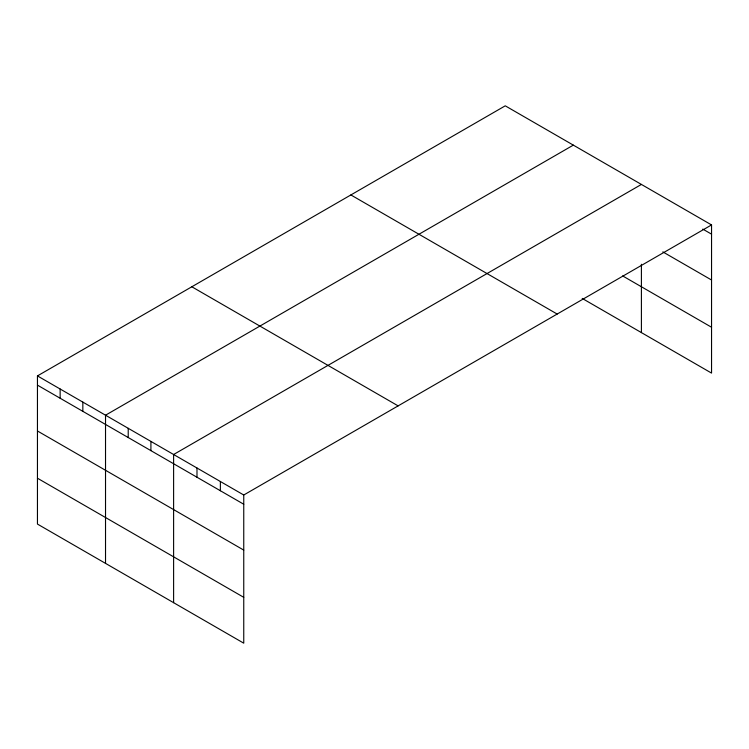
<?xml version="1.0" encoding="UTF-8"?>
<svg xmlns="http://www.w3.org/2000/svg" width="749" height="749" viewBox="0 0 749 749"><rect width="100%" height="100%" fill="white"/><g stroke="black" fill="none" stroke-linecap="round" stroke-linejoin="round"><path stroke-width="1.12" d="M711.55 224.925L243.753 495.005L243.753 643.176L37.45 524.075L37.45 375.904L505.247 105.824L711.55 224.925L711.55 373.096L582.207 298.42M573.331 145.128L105.525 415.208L105.525 563.379M641.406 184.432L173.609 454.512L173.609 602.683M702.787 229.1L711.55 234.156M662.837 251.889L711.55 280.004M622.662 275.932L711.55 327.247M350.878 194.946L557.172 314.056M191.828 286.773L398.122 405.883M37.45 375.904L243.753 495.005M37.45 385.136L243.753 504.236M37.45 430.984L243.753 550.094M37.45 478.218L243.753 597.327M641.406 264.257L641.406 332.603M220.375 481.513L220.375 490.745M196.987 468.013L196.987 477.244M150.914 441.414L150.914 450.645M128.219 428.306L128.219 437.538M82.839 402.11L82.839 411.332M60.145 389.003L60.145 398.234"/></g></svg>
